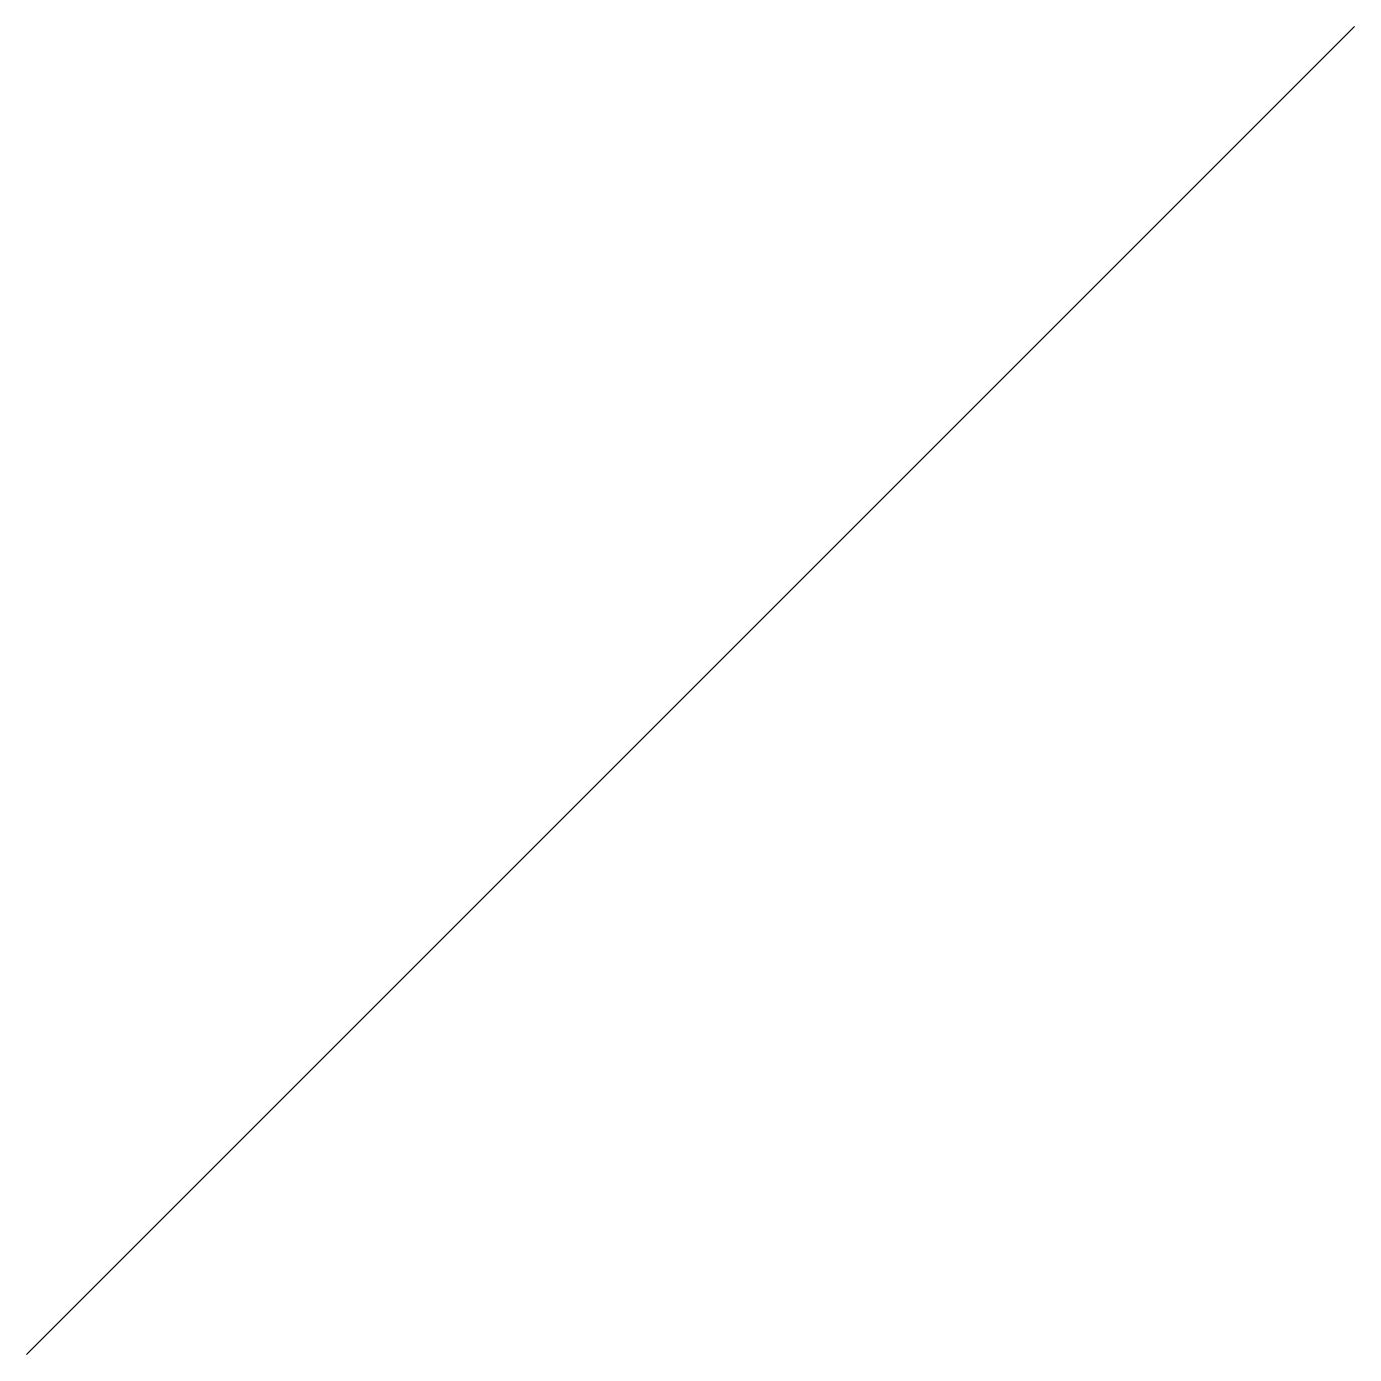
# Model space of a CAD drawing. Extents: x -100 to 0, y -100 to 0.
import ezdxf

# ---------------------------------------------------------------- set-up
doc = ezdxf.new("R2010")
doc.units = 0

msp = doc.modelspace()

# ---------------------------------------------------------------- linework, layer by layer
msp.add_line((0, 0), (-100, -100))

doc.saveas('drawing.dxf')
